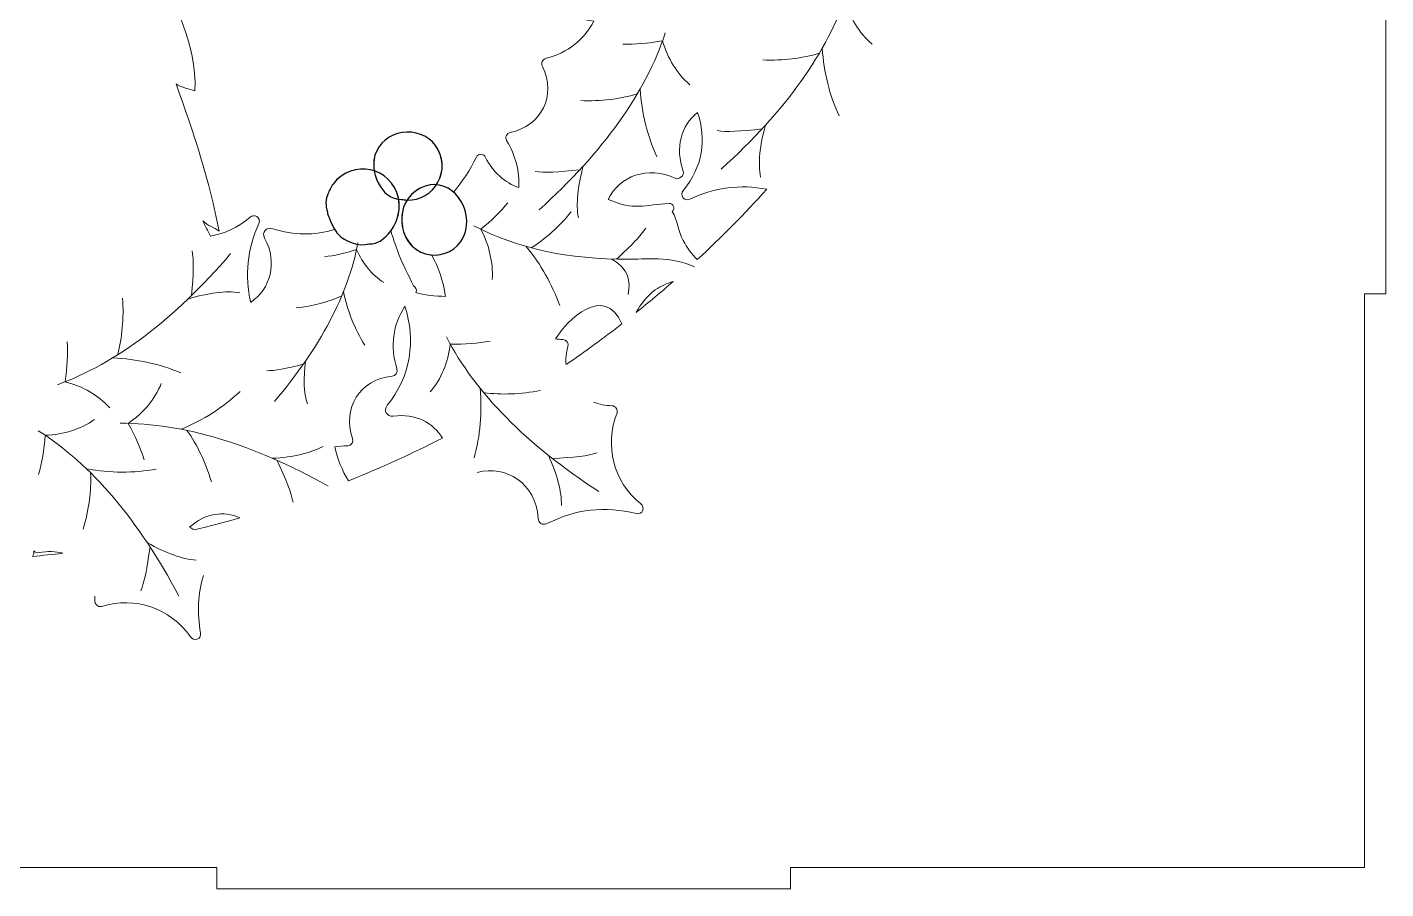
# Model space of a CAD drawing. Header units: millimetres. Extents: x -1983 to 1983, y -412 to 412.
# Drawn here: x 714.1 to 904, y 5.5 to 126 of the extents above; entities that cross this region are included whole.
import ezdxf

# ---------------------------------------------------------------- set-up
doc = ezdxf.new("R2010")
doc.units = ezdxf.units.MM
doc.header["$MEASUREMENT"] = 0
doc.layers.add('Camada 1', color=7, linetype='Continuous')

msp = doc.modelspace()

# ---------------------------------------------------------------- linework, layer by layer
at = {"layer": 'Camada 1', "color": 250, "lineweight": 9}
for points, knots in [([(499.9943, 249.1), (499.9943, 249.1), (499.9943, 168.9), (499.9943, 168.9), (499.9943, 168.9), (499.9943, 168.9), (496.9943, 168.9), (496.9943, 168.9), (496.9943, 168.9), (496.9943, 168.9), (496.9943, 88.7), (496.9943, 88.7), (496.9943, 88.7), (496.9943, 88.7), (499.9943, 88.7), (499.9943, 88.7), (499.9943, 88.7), (499.9943, 88.7), (499.9943, 8.5), (499.9943, 8.5), (499.9943, 8.5), (499.9943, 8.5), (580.1943, 8.5), (580.1943, 8.5), (580.1943, 8.5), (580.1943, 8.5), (580.1943, 5.5), (580.1943, 5.5), (580.1943, 5.5), (580.1943, 5.5), (660.3943, 5.5), (660.3943, 5.5), (660.3943, 5.5), (660.3943, 5.5), (660.3943, 8.5), (660.3943, 8.5), (660.3943, 8.5), (660.3943, 8.5), (740.5943, 8.5), (740.5943, 8.5), (740.5943, 8.5), (740.5943, 8.5), (740.5943, 5.5), (740.5943, 5.5), (740.5943, 5.5), (740.5943, 5.5), (820.7943, 5.5), (820.7943, 5.5), (820.7943, 5.5), (820.7943, 5.5), (820.7943, 8.5), (820.7943, 8.5), (820.7943, 8.5), (820.7943, 8.5), (900.9943, 8.5), (900.9943, 8.5), (900.9943, 8.5), (900.9943, 8.5), (900.9943, 88.7), (900.9943, 88.7), (900.9943, 88.7), (900.9943, 88.7), (903.9943, 88.7), (903.9943, 88.7), (903.9943, 88.7), (903.9943, 88.7), (903.9943, 168.9), (903.9943, 168.9), (903.9943, 168.9), (903.9943, 168.9), (900.9943, 168.9), (900.9943, 168.9), (900.9943, 168.9), (900.9943, 168.9), (900.9943, 249.1), (900.9943, 249.1), (900.9943, 249.1), (900.9943, 249.1), (903.9943, 249.1), (903.9943, 249.1), (903.9943, 249.1), (903.9943, 249.1), (903.9943, 329.3), (903.9943, 329.3), (903.9943, 329.3), (903.9943, 329.3), (900.9943, 329.3), (900.9943, 329.3), (900.9943, 329.3), (900.9943, 329.3), (900.9943, 409.5), (900.9943, 409.5), (900.9943, 409.5), (900.9943, 409.5), (820.7943, 409.5), (820.7943, 409.5), (820.7943, 409.5), (820.7943, 409.5), (820.7943, 412.5), (820.7943, 412.5), (820.7943, 412.5), (820.7943, 412.5), (740.5943, 412.5), (740.5943, 412.5), (740.5943, 412.5), (740.5943, 412.5), (740.5943, 409.5), (740.5943, 409.5), (740.5943, 409.5), (740.5943, 409.5), (660.3943, 409.5), (660.3943, 409.5), (660.3943, 409.5), (660.3943, 409.5), (660.3943, 412.5), (660.3943, 412.5), (660.3943, 412.5), (660.3943, 412.5), (580.1943, 412.5), (580.1943, 412.5), (580.1943, 412.5), (580.1943, 412.5), (580.1943, 409.5), (580.1943, 409.5), (580.1943, 409.5), (580.1943, 409.5), (499.9943, 409.5), (499.9943, 409.5), (499.9943, 409.5), (499.9943, 409.5), (499.9943, 329.3), (499.9943, 329.3), (499.9943, 329.3), (499.9943, 329.3), (496.9943, 329.3), (496.9943, 329.3), (496.9943, 329.3), (496.9943, 329.3), (496.9943, 249.1), (496.9943, 249.1), (496.9943, 249.1), (496.9943, 249.1), (499.9943, 249.1), (499.9943, 249.1)], [0, 0, 0, 0, 0.02702703, 0.02702703, 0.02702703, 0.02702703, 0.05405405, 0.05405405, 0.05405405, 0.05405405, 0.08108108, 0.08108108, 0.08108108, 0.08108108, 0.10810811, 0.10810811, 0.10810811, 0.10810811, 0.13513514, 0.13513514, 0.13513514, 0.13513514, 0.16216216, 0.16216216, 0.16216216, 0.16216216, 0.18918919, 0.18918919, 0.18918919, 0.18918919, 0.21621622, 0.21621622, 0.21621622, 0.21621622, 0.24324324, 0.24324324, 0.24324324, 0.24324324, 0.27027027, 0.27027027, 0.27027027, 0.27027027, 0.2972973, 0.2972973, 0.2972973, 0.2972973, 0.32432432, 0.32432432, 0.32432432, 0.32432432, 0.35135135, 0.35135135, 0.35135135, 0.35135135, 0.37837838, 0.37837838, 0.37837838, 0.37837838, 0.40540541, 0.40540541, 0.40540541, 0.40540541, 0.43243243, 0.43243243, 0.43243243, 0.43243243, 0.45945946, 0.45945946, 0.45945946, 0.45945946, 0.48648649, 0.48648649, 0.48648649, 0.48648649, 0.51351351, 0.51351351, 0.51351351, 0.51351351, 0.54054054, 0.54054054, 0.54054054, 0.54054054, 0.56756757, 0.56756757, 0.56756757, 0.56756757, 0.59459459, 0.59459459, 0.59459459, 0.59459459, 0.62162162, 0.62162162, 0.62162162, 0.62162162, 0.64864865, 0.64864865, 0.64864865, 0.64864865, 0.67567568, 0.67567568, 0.67567568, 0.67567568, 0.7027027, 0.7027027, 0.7027027, 0.7027027, 0.72972973, 0.72972973, 0.72972973, 0.72972973, 0.75675676, 0.75675676, 0.75675676, 0.75675676, 0.78378378, 0.78378378, 0.78378378, 0.78378378, 0.81081081, 0.81081081, 0.81081081, 0.81081081, 0.83783784, 0.83783784, 0.83783784, 0.83783784, 0.86486486, 0.86486486, 0.86486486, 0.86486486, 0.89189189, 0.89189189, 0.89189189, 0.89189189, 0.91891892, 0.91891892, 0.91891892, 0.91891892, 0.94594595, 0.94594595, 0.94594595, 0.94594595, 1, 1, 1, 1]), ([(822.8136, 129.324), (824.4959, 129.2657), (826.3476, 129.4191), (828.3689, 129.7838), (828.3689, 129.7838), (829.0896, 127.2617), (830.36, 125.209), (832.1805, 123.6256)], [0, 0, 0, 0, 0.33333333, 0.33333333, 0.33333333, 0.33333333, 1, 1, 1, 1]), ([(797.3577, 123.6297), (799.04, 123.5714), (800.8916, 123.7248), (802.913, 124.0895), (802.913, 124.0895), (803.6337, 121.5674), (804.9041, 119.5147), (806.7246, 117.9313)], [0, 0, 0, 0, 0.33333333, 0.33333333, 0.33333333, 0.33333333, 1, 1, 1, 1]), ([(781.2729, 101.4198), (780.2559, 100.1685), (778.9952, 98.9423), (777.4908, 97.7406), (777.4908, 97.7406), (778.6784, 95.4709), (779.2161, 93.1315), (779.104, 90.722)], [0, 0, 0, 0, 0.33333333, 0.33333333, 0.33333333, 0.33333333, 1, 1, 1, 1]), ([(776.5492, 98.2205), (782.5092, 95.0657), (789.7292, 93.5024), (798.2073, 93.5308), (798.2073, 93.5308), (799.9765, 93.5365), (804.2888, 94.0207), (807.3825, 92.4628)], [0, 0, 0, 0, 0.33333333, 0.33333333, 0.33333333, 0.33333333, 1, 1, 1, 1]), ([(755.6392, 93.886), (757.0217, 94.0258), (758.5191, 94.3575), (760.1318, 94.8809), (760.1318, 94.8809), (761.0022, 92.8983), (762.2699, 91.3609), (763.9353, 90.2685)], [0, 0, 0, 0, 0.33333333, 0.33333333, 0.33333333, 0.33333333, 1, 1, 1, 1]), ([(719.691, 81.9674), (719.7961, 80.2874), (719.6944, 78.4322), (719.3862, 76.4014), (719.3862, 76.4014), (721.9274, 75.7514), (724.0147, 74.5387), (725.6483, 72.763)], [0, 0, 0, 0, 0.33333333, 0.33333333, 0.33333333, 0.33333333, 1, 1, 1, 1]), ([(778.7874, 82.0909), (777.1354, 81.7677), (775.2828, 81.6269), (773.2292, 81.6677), (773.2292, 81.6677), (772.9159, 79.0635), (771.9856, 76.8359), (770.438, 74.9849)], [0, 0, 0, 0, 0.33333333, 0.33333333, 0.33333333, 0.33333333, 1, 1, 1, 1]), ([(730.4502, 65.4749), (729.966, 67.0871), (729.227, 68.7918), (728.2335, 70.5895), (728.2335, 70.5895), (730.3914, 72.0808), (731.9284, 73.9422), (732.8446, 76.1743)], [0, 0, 0, 0, 0.33333333, 0.33333333, 0.33333333, 0.33333333, 1, 1, 1, 1]), ([(793.2734, 73.5642), (794.0416, 73.2557), (794.8988, 73.077), (795.8207, 73.0542), (795.8207, 73.0542), (796.2962, 73.0425), (796.7156, 72.5286), (796.5365, 72.0557), (796.5365, 72.0557), (794.7885, 67.4497), (796.006, 62.4861), (799.8551, 59.3506), (799.8551, 59.3506), (800.5063, 58.8201), (800.1187, 57.741), (799.2232, 57.9664), (799.2232, 57.9664), (794.8284, 59.071), (790.7887, 58.6079), (786.7434, 56.5709), (786.7434, 56.5709), (786.14, 56.2673), (785.5442, 56.6978), (785.5042, 57.331), (785.5042, 57.331), (785.1971, 62.2093), (781.0578, 64.7918), (777.0021, 63.7268)], [0, 0, 0, 0, 0.125, 0.125, 0.125, 0.125, 0.25, 0.25, 0.25, 0.25, 0.375, 0.375, 0.375, 0.375, 0.5, 0.5, 0.5, 0.5, 0.625, 0.625, 0.625, 0.625, 0.75, 0.75, 0.75, 0.75, 1, 1, 1, 1]), ([(715.7008, 63.4343), (716.1685, 65.0513), (716.4722, 66.8843), (716.6127, 68.9335), (716.6127, 68.9335), (719.2344, 69.0159), (721.5353, 69.746), (723.5157, 71.1243)], [0, 0, 0, 0, 0.33333333, 0.33333333, 0.33333333, 0.33333333, 1, 1, 1, 1]), ([(738.7281, 49.3159), (737.9684, 46.7627), (737.8399, 44.1116), (738.3343, 41.2701), (738.3343, 41.2701), (738.4921, 40.3601), (737.3881, 40.0537), (736.9064, 40.7428), (736.9064, 40.7428), (734.0649, 44.8126), (729.2047, 46.3947), (724.4821, 44.9924), (724.4821, 44.9924), (723.997, 44.8487), (723.5158, 45.3054), (723.5392, 45.78), (723.5392, 45.78), (723.5503, 46.0047), (723.5518, 46.2264), (723.5443, 46.4443)], [0, 0, 0, 0, 0.16666667, 0.16666667, 0.16666667, 0.16666667, 0.33333333, 0.33333333, 0.33333333, 0.33333333, 0.5, 0.5, 0.5, 0.5, 0.66666667, 0.66666667, 0.66666667, 0.66666667, 1, 1, 1, 1])]:
    msp.add_open_spline(points, degree=3, knots=knots, dxfattribs=at)
at = {"layer": 'Camada 1', "color": 250, "lineweight": 20}
for points, knots in [([(817.1485, 233.806), (815.1329, 234.8909), (813.9117, 237.2947), (814.7371, 239.9138), (814.7371, 239.9138), (814.9061, 240.4504), (815.1625, 240.9166), (815.4719, 241.3261), (815.4719, 241.3261), (815.7715, 242.0004), (816.5618, 242.5053), (817.4741, 242.8518), (817.4741, 242.8518), (817.6761, 242.9342), (817.8826, 243.004), (818.093, 243.0601), (818.093, 243.0601), (818.7683, 243.2573), (819.4596, 243.3756), (820.0301, 243.416), (820.0301, 243.416), (819.1302, 246.146), (817.4244, 248.5837), (814.9227, 250.4141), (814.9227, 250.4141), (814.1774, 250.9588), (814.4211, 251.9824), (815.3467, 252.1021), (815.3467, 252.1021), (819.7377, 252.6689), (822.0347, 256.1852), (821.4493, 260.0212), (821.4493, 260.0212), (819.1405, 261.0254), (816.4963, 261.2098), (813.876, 260.4852), (813.876, 260.4852), (813.3883, 260.3509), (812.9159, 260.817), (812.9487, 261.2913), (812.9487, 261.2913), (813.2516, 265.7201), (809.816, 268.9855), (805.3022, 268.1795), (805.3022, 268.1795), (804.7927, 268.0885), (804.3543, 268.4765), (804.3685, 268.9898), (804.3685, 268.9898), (804.4592, 272.132), (803.3522, 274.8166), (801.238, 276.8184), (801.238, 276.8184), (800.513, 275.451), (799.9651, 273.9581), (799.5863, 272.3241), (799.5863, 272.3241), (799.3778, 271.4246), (798.241, 271.5719), (798.0663, 272.3943), (798.0663, 272.3943), (797.3742, 275.6481), (795.4125, 278.2256), (792.7202, 279.7367), (792.7202, 279.7367), (793.4813, 274.9404), (793.6992, 269.7251), (793.8954, 267.8738), (793.8954, 267.8738), (794.7358, 259.9484), (790.816, 250.5235), (786.6625, 244.2045), (786.6625, 244.2045), (783.1924, 238.9298), (779.1158, 234.0271), (778.1892, 227.8461), (778.1892, 227.8461), (777.767, 225.0371), (777.2416, 222.133), (780.7563, 223.6664), (780.7563, 223.6664), (783.3131, 224.7724), (784.4934, 229.2736), (785.4529, 231.8018), (785.4529, 231.8018), (787.1595, 236.2835), (787.4555, 241.0484), (791.699, 244.0412), (791.699, 244.0412), (796.3197, 232.4734), (788.0636, 219.3877), (779.4053, 212.4549), (779.4053, 212.4549), (772.7976, 207.1646), (762.674, 204.9494), (754.3346, 207.6052), (754.3346, 207.6052), (752.6399, 196.2352), (754.5032, 182.1332), (741.0809, 175.4211), (741.0809, 175.4211), (733.9961, 171.8788), (729.1022, 180.7548), (726.973, 175.6807), (726.973, 175.6807), (726.0502, 173.4885), (727.5526, 168.1539), (727.8739, 165.7625), (727.8739, 165.7625), (728.2135, 163.2263), (729.0148, 160.9734), (729.7361, 158.6065), (729.7361, 158.6065), (730.4621, 156.2233), (731.2926, 153.7156), (731.8122, 151.316), (731.8122, 151.316), (731.8122, 151.316), (731.5823, 151.2995), (731.5823, 151.2995), (731.5823, 151.2995), (731.7105, 150.8886), (731.8298, 150.4912), (731.9314, 150.0958), (731.9314, 150.0958), (731.4359, 150.2049), (730.9293, 150.4212), (730.4254, 150.5226), (730.4254, 150.5226), (732.8688, 145.4968), (733.2003, 139.2156), (733.5685, 133.8315), (733.5685, 133.8315), (733.191, 134.3318), (732.4741, 135.1365), (731.9763, 135.8319), (731.9763, 135.8319), (734.3201, 129.5902), (737.9052, 123.7832), (737.5295, 117.0664), (737.5295, 117.0664), (736.8357, 117.4153), (735.6589, 117.4887), (734.8999, 118.0592), (734.8999, 118.0592), (737.3171, 111.3574), (739.6258, 104.4606), (740.9154, 97.4629), (740.9154, 97.4629), (740.2595, 98.0001), (739.353, 98.1826), (738.6639, 98.9028), (738.6639, 98.9028), (738.9087, 98.2165), (739.368, 97.51), (739.7352, 96.7813), (739.7352, 96.7813), (741.6964, 97.105), (743.5827, 97.9761), (745.2117, 99.3975), (745.2117, 99.3975), (745.8444, 99.9497), (746.8427, 99.3856), (746.4694, 98.5411), (746.4694, 98.5411), (744.8508, 94.8777), (744.4867, 91.2802), (745.3385, 87.5036), (745.3385, 87.5036), (748.1008, 89.4441), (749.1601, 92.9668), (747.2829, 96.4861), (747.2829, 96.4861), (746.8441, 97.3099), (747.537, 98.1019), (748.4128, 97.8104), (748.4128, 97.8104), (751.3544, 96.8332), (754.3299, 96.8557), (757.0756, 97.7053), (757.0756, 97.7053), (756.778, 98.1938), (756.4735, 98.8255), (756.2427, 99.4898), (756.2427, 99.4898), (756.1664, 99.6939), (756.1037, 99.9024), (756.0534, 100.1148), (756.0534, 100.1148), (755.8073, 101.0589), (755.7607, 101.9957), (756.1368, 102.6305), (756.1368, 102.6305), (756.2909, 103.1198), (756.522, 103.5993), (756.8614, 104.0484), (756.8614, 104.0484), (758.3503, 106.0184), (760.657, 106.5389), (762.5992, 105.8867)], [0, 0, 0, 0, 0.01960784, 0.01960784, 0.01960784, 0.01960784, 0.03921569, 0.03921569, 0.03921569, 0.03921569, 0.05882353, 0.05882353, 0.05882353, 0.05882353, 0.07843137, 0.07843137, 0.07843137, 0.07843137, 0.09803922, 0.09803922, 0.09803922, 0.09803922, 0.11764706, 0.11764706, 0.11764706, 0.11764706, 0.1372549, 0.1372549, 0.1372549, 0.1372549, 0.15686275, 0.15686275, 0.15686275, 0.15686275, 0.17647059, 0.17647059, 0.17647059, 0.17647059, 0.19607843, 0.19607843, 0.19607843, 0.19607843, 0.21568627, 0.21568627, 0.21568627, 0.21568627, 0.23529412, 0.23529412, 0.23529412, 0.23529412, 0.25490196, 0.25490196, 0.25490196, 0.25490196, 0.2745098, 0.2745098, 0.2745098, 0.2745098, 0.29411765, 0.29411765, 0.29411765, 0.29411765, 0.31372549, 0.31372549, 0.31372549, 0.31372549, 0.33333333, 0.33333333, 0.33333333, 0.33333333, 0.35294118, 0.35294118, 0.35294118, 0.35294118, 0.37254902, 0.37254902, 0.37254902, 0.37254902, 0.39215686, 0.39215686, 0.39215686, 0.39215686, 0.41176471, 0.41176471, 0.41176471, 0.41176471, 0.43137255, 0.43137255, 0.43137255, 0.43137255, 0.45098039, 0.45098039, 0.45098039, 0.45098039, 0.47058824, 0.47058824, 0.47058824, 0.47058824, 0.49019608, 0.49019608, 0.49019608, 0.49019608, 0.50980392, 0.50980392, 0.50980392, 0.50980392, 0.52941176, 0.52941176, 0.52941176, 0.52941176, 0.54901961, 0.54901961, 0.54901961, 0.54901961, 0.56862745, 0.56862745, 0.56862745, 0.56862745, 0.58823529, 0.58823529, 0.58823529, 0.58823529, 0.60784314, 0.60784314, 0.60784314, 0.60784314, 0.62745098, 0.62745098, 0.62745098, 0.62745098, 0.64705882, 0.64705882, 0.64705882, 0.64705882, 0.66666667, 0.66666667, 0.66666667, 0.66666667, 0.68627451, 0.68627451, 0.68627451, 0.68627451, 0.70588235, 0.70588235, 0.70588235, 0.70588235, 0.7254902, 0.7254902, 0.7254902, 0.7254902, 0.74509804, 0.74509804, 0.74509804, 0.74509804, 0.76470588, 0.76470588, 0.76470588, 0.76470588, 0.78431373, 0.78431373, 0.78431373, 0.78431373, 0.80392157, 0.80392157, 0.80392157, 0.80392157, 0.82352941, 0.82352941, 0.82352941, 0.82352941, 0.84313725, 0.84313725, 0.84313725, 0.84313725, 0.8627451, 0.8627451, 0.8627451, 0.8627451, 0.88235294, 0.88235294, 0.88235294, 0.88235294, 0.90196078, 0.90196078, 0.90196078, 0.90196078, 0.92156863, 0.92156863, 0.92156863, 0.92156863, 0.94117647, 0.94117647, 0.94117647, 0.94117647, 0.96078431, 0.96078431, 0.96078431, 0.96078431, 1, 1, 1, 1]), ([(771.3042, 103.957), (772.1807, 103.8829), (772.9962, 103.5113), (773.673, 102.936), (773.673, 102.936), (774.94, 104.3454), (775.9928, 105.9934), (776.8769, 107.8238), (776.8769, 107.8238), (777.1635, 108.418), (777.9218, 108.2774), (778.1735, 107.752), (778.1735, 107.752), (779.1314, 105.751), (780.9099, 104.2016), (782.8246, 103.5523), (782.8246, 103.5523), (782.9433, 105.792), (782.3642, 108.0754), (781.0961, 110.1402), (781.0961, 110.1402), (780.832, 110.5713), (781.149, 111.1545), (781.6136, 111.2545), (781.6136, 111.2545), (785.9529, 112.1913), (788.1377, 116.3974), (786.1119, 120.5107), (786.1119, 120.5107), (785.8833, 120.9748), (786.1347, 121.5039), (786.6319, 121.6325), (786.6319, 121.6325), (789.6759, 122.4165), (791.9486, 124.2246), (793.2858, 126.8106), (793.2858, 126.8106), (791.7706, 127.1283), (790.1847, 127.2409), (788.5095, 127.1516), (788.5095, 127.1516), (787.5875, 127.1027), (787.4139, 128.2359), (788.1559, 128.6319), (788.1559, 128.6319), (792.535, 130.97), (794.6831, 135.6073), (793.8509, 140.4639), (793.8509, 140.4639), (793.766, 140.9622), (794.2769, 141.3859), (794.7458, 141.3058), (794.7458, 141.3058), (799.1218, 140.5617), (802.7144, 143.6537), (802.3636, 148.2255), (802.3636, 148.2255), (802.3241, 148.7417), (802.7539, 149.1391), (803.2629, 149.0736), (803.2629, 149.0736), (807.0642, 148.5807), (810.3666, 149.9276), (812.7292, 152.8112), (812.7292, 152.8112), (808.6697, 153.762), (804.8665, 153.3525), (801.0276, 151.53), (801.0276, 151.53), (800.1931, 151.1342), (799.6019, 152.1163), (800.1369, 152.764), (800.1369, 152.764), (803.2976, 156.5925), (803.5203, 161.698), (800.9043, 165.873), (800.9043, 165.873), (800.6361, 166.3016), (800.9475, 166.8879), (801.4114, 166.9922), (801.4114, 166.9922), (805.742, 167.9685), (807.8881, 172.1942), (805.8246, 176.2891), (805.8246, 176.2891), (805.5921, 176.751), (805.8386, 177.2825), (806.3342, 177.4156), (806.3342, 177.4156), (809.8716, 178.3615), (812.3489, 180.6856), (813.5125, 183.9997), (813.5125, 183.9997), (811.3297, 183.6502), (809.2314, 182.8623), (807.1661, 181.621), (807.1661, 181.621), (806.3747, 181.1451), (805.6903, 182.0651), (806.1589, 182.7623), (806.1589, 182.7623), (808.9305, 186.8809), (808.653, 191.984), (805.6416, 195.8829), (805.6416, 195.8829), (805.3325, 196.2837), (805.585, 196.8972), (806.0364, 197.0467), (806.0364, 197.0467), (810.2507, 198.4415), (811.974, 202.8569), (809.52, 206.7309), (809.52, 206.7309), (809.2431, 207.1676), (809.4367, 207.7208), (809.9168, 207.9014), (809.9168, 207.9014), (813.7117, 209.3266), (816.0482, 212.3054), (816.6363, 216.2804), (816.6363, 216.2804), (816.6213, 216.4084), (816.659, 216.5398), (816.7501, 216.6262), (816.7501, 216.6262), (816.9375, 216.9466), (817.3288, 217.007), (817.6601, 216.8786), (817.6601, 216.8786), (819.2349, 217.2228), (820.8238, 217.4762), (822.367, 217.9683), (822.367, 217.9683), (823.28, 218.2594), (826.457, 219.1644), (827.6956, 220.219), (827.6956, 220.219), (826.5424, 220.5345), (825.291, 220.6118), (824.0728, 220.4006), (824.0728, 220.4006), (823.4987, 220.3008), (822.9447, 220.8374), (823.263, 221.4157), (823.263, 221.4157), (824.2416, 223.1968), (824.9745, 225.0101), (825.3887, 226.8596), (825.3887, 226.8596), (824.6447, 227.0478), (823.9643, 227.4085), (823.4265, 227.9361)], [0, 0, 0, 0, 0.02564103, 0.02564103, 0.02564103, 0.02564103, 0.05128205, 0.05128205, 0.05128205, 0.05128205, 0.07692308, 0.07692308, 0.07692308, 0.07692308, 0.1025641, 0.1025641, 0.1025641, 0.1025641, 0.12820513, 0.12820513, 0.12820513, 0.12820513, 0.15384615, 0.15384615, 0.15384615, 0.15384615, 0.17948718, 0.17948718, 0.17948718, 0.17948718, 0.20512821, 0.20512821, 0.20512821, 0.20512821, 0.23076923, 0.23076923, 0.23076923, 0.23076923, 0.25641026, 0.25641026, 0.25641026, 0.25641026, 0.28205128, 0.28205128, 0.28205128, 0.28205128, 0.30769231, 0.30769231, 0.30769231, 0.30769231, 0.33333333, 0.33333333, 0.33333333, 0.33333333, 0.35897436, 0.35897436, 0.35897436, 0.35897436, 0.38461538, 0.38461538, 0.38461538, 0.38461538, 0.41025641, 0.41025641, 0.41025641, 0.41025641, 0.43589744, 0.43589744, 0.43589744, 0.43589744, 0.46153846, 0.46153846, 0.46153846, 0.46153846, 0.48717949, 0.48717949, 0.48717949, 0.48717949, 0.51282051, 0.51282051, 0.51282051, 0.51282051, 0.53846154, 0.53846154, 0.53846154, 0.53846154, 0.56410256, 0.56410256, 0.56410256, 0.56410256, 0.58974359, 0.58974359, 0.58974359, 0.58974359, 0.61538462, 0.61538462, 0.61538462, 0.61538462, 0.64102564, 0.64102564, 0.64102564, 0.64102564, 0.66666667, 0.66666667, 0.66666667, 0.66666667, 0.69230769, 0.69230769, 0.69230769, 0.69230769, 0.71794872, 0.71794872, 0.71794872, 0.71794872, 0.74358974, 0.74358974, 0.74358974, 0.74358974, 0.76923077, 0.76923077, 0.76923077, 0.76923077, 0.79487179, 0.79487179, 0.79487179, 0.79487179, 0.82051282, 0.82051282, 0.82051282, 0.82051282, 0.84615385, 0.84615385, 0.84615385, 0.84615385, 0.87179487, 0.87179487, 0.87179487, 0.87179487, 0.8974359, 0.8974359, 0.8974359, 0.8974359, 0.92307692, 0.92307692, 0.92307692, 0.92307692, 0.94871795, 0.94871795, 0.94871795, 0.94871795, 1, 1, 1, 1]), ([(817.4672, 103.3214), (813.7656, 104.0363), (810.2526, 103.589), (806.6973, 101.9412), (806.6973, 101.9412), (805.8595, 101.5527), (805.2769, 102.5398), (805.8181, 103.1837), (805.8181, 103.1837), (808.4656, 106.3302), (809.105, 110.3717), (807.7811, 114.0525), (807.7811, 114.0525), (805.472, 112.2477), (804.6397, 109.0631), (805.7889, 105.8589), (805.7889, 105.8589), (805.998, 105.2751), (805.2448, 104.5935), (804.6853, 104.8552), (804.6853, 104.8552), (800.8534, 106.6426), (796.8599, 105.1662), (795.2989, 101.9111), (795.2989, 101.9111), (798.8424, 100.285), (800.4984, 101.1752), (803.8191, 101.3383), (803.8191, 101.3383), (804.418, 101.3679), (804.7348, 100.5885), (804.2685, 100.2128), (804.2685, 100.2128), (804.9649, 98.979), (805.1071, 97.4361), (805.7946, 96.1545), (805.7946, 96.1545), (806.3305, 95.1552), (806.9896, 94.263), (807.7633, 93.4796), (807.7633, 93.4796), (811.139, 96.6172), (814.377, 99.9012), (817.4672, 103.3214)], [0, 0, 0, 0, 0.08333333, 0.08333333, 0.08333333, 0.08333333, 0.16666667, 0.16666667, 0.16666667, 0.16666667, 0.25, 0.25, 0.25, 0.25, 0.33333333, 0.33333333, 0.33333333, 0.33333333, 0.41666667, 0.41666667, 0.41666667, 0.41666667, 0.5, 0.5, 0.5, 0.5, 0.58333333, 0.58333333, 0.58333333, 0.58333333, 0.66666667, 0.66666667, 0.66666667, 0.66666667, 0.75, 0.75, 0.75, 0.75, 0.83333333, 0.83333333, 0.83333333, 0.83333333, 1, 1, 1, 1]), ([(762.5992, 105.8867), (762.4468, 106.817), (762.5272, 107.7782), (762.9029, 108.6097), (762.9029, 108.6097), (764.4697, 112.0763), (769.814, 112.255), (771.5549, 108.857), (771.5549, 108.857), (772.426, 107.156), (772.2028, 105.3254), (771.304, 103.957)], [0, 0, 0, 0, 0.25, 0.25, 0.25, 0.25, 0.5, 0.5, 0.5, 0.5, 1, 1, 1, 1]), ([(766.0212, 101.9257), (766.3149, 100.4268), (765.8496, 98.791), (764.9318, 97.5225), (764.9318, 97.5225), (765.3061, 96.163), (765.8585, 94.7783), (766.0634, 94.222), (766.0634, 94.222), (766.6231, 92.7018), (767.3994, 91.293), (768.0952, 89.8389), (768.0952, 89.8389), (768.4005, 89.6563), (768.593, 89.3103), (768.4555, 88.9654), (768.4555, 88.9654), (768.4555, 88.9654), (768.4415, 88.8974), (768.4415, 88.8974), (768.4415, 88.8974), (769.4651, 88.4861), (771.2421, 88.3753), (772.586, 88.343), (772.586, 88.343), (772.2254, 90.4428), (771.6519, 92.4107), (770.597, 94.134), (770.597, 94.134), (769.172, 94.264), (767.7881, 95.0749), (766.9904, 96.6719), (766.9904, 96.6719), (766.7884, 97.0771), (766.6582, 97.4941), (766.5865, 97.9134), (766.5865, 97.9134), (766.5093, 98.0183), (766.4839, 98.1668), (766.5247, 98.2916), (766.5247, 98.2916), (766.3245, 99.4878), (766.5267, 100.7611), (767.2004, 101.8154)], [0, 0, 0, 0, 0.08333333, 0.08333333, 0.08333333, 0.08333333, 0.16666667, 0.16666667, 0.16666667, 0.16666667, 0.25, 0.25, 0.25, 0.25, 0.33333333, 0.33333333, 0.33333333, 0.33333333, 0.41666667, 0.41666667, 0.41666667, 0.41666667, 0.5, 0.5, 0.5, 0.5, 0.58333333, 0.58333333, 0.58333333, 0.58333333, 0.66666667, 0.66666667, 0.66666667, 0.66666667, 0.75, 0.75, 0.75, 0.75, 0.83333333, 0.83333333, 0.83333333, 0.83333333, 1, 1, 1, 1]), ([(767.2004, 101.8154), (766.9507, 101.8247), (766.6957, 101.8539), (766.4366, 101.9042), (766.4366, 101.9042), (766.2956, 101.9016), (766.1569, 101.9091), (766.0212, 101.9257)], [0, 0, 0, 0, 0.33333333, 0.33333333, 0.33333333, 0.33333333, 1, 1, 1, 1]), ([(797.2293, 84.5129), (794.7279, 90.1322), (789.5658, 85.0858), (787.9496, 82.4186), (787.9496, 82.4186), (788.2772, 82.3697), (788.6116, 82.334), (788.9526, 82.3121), (788.9526, 82.3121), (789.4648, 82.2792), (789.8104, 81.806), (789.6723, 81.3078), (789.6723, 81.3078), (789.4319, 80.4385), (789.3524, 79.5962), (789.4132, 78.8029), (789.4132, 78.8029), (792.0786, 80.6276), (794.6851, 82.5322), (797.2293, 84.5129)], [0, 0, 0, 0, 0.16666667, 0.16666667, 0.16666667, 0.16666667, 0.33333333, 0.33333333, 0.33333333, 0.33333333, 0.5, 0.5, 0.5, 0.5, 0.66666667, 0.66666667, 0.66666667, 0.66666667, 1, 1, 1, 1]), ([(801.8928, 89.2387), (800.7177, 88.4106), (799.8713, 87.3158), (799.222, 86.0901), (799.222, 86.0901), (800.9718, 87.4983), (802.6913, 88.9431), (804.3786, 90.4231), (804.3786, 90.4231), (803.4925, 90.1732), (802.6442, 89.7675), (801.8928, 89.2387)], [0, 0, 0, 0, 0.25, 0.25, 0.25, 0.25, 0.5, 0.5, 0.5, 0.5, 1, 1, 1, 1]), ([(772.1412, 68.5308), (770.8287, 70.6894), (768.3703, 71.9909), (765.2659, 71.6067), (765.2659, 71.6067), (764.3399, 71.4921), (763.8492, 72.4228), (764.4352, 73.1361), (764.4352, 73.1361), (767.7193, 77.1354), (768.4352, 82.2222), (766.8957, 86.9612), (766.8957, 86.9612), (765.2104, 84.3798), (764.7876, 81.3615), (765.7698, 78.2138), (765.7698, 78.2138), (765.9226, 77.7241), (765.6049, 77.2315), (765.0901, 77.1814), (765.0901, 77.1814), (760.5262, 76.7374), (758.1008, 72.6652), (759.5898, 68.4829), (759.5898, 68.4829), (759.7494, 68.0346), (759.4204, 67.4585), (758.9145, 67.4563), (758.9145, 67.4563), (758.2939, 67.454), (757.685, 67.4053), (757.0914, 67.3132), (757.0914, 67.3132), (757.4823, 65.6153), (758.1108, 64.0359), (758.9883, 62.553), (758.9883, 62.553), (763.4782, 64.3487), (767.8664, 66.345), (772.1412, 68.5308)], [0, 0, 0, 0, 0.09090909, 0.09090909, 0.09090909, 0.09090909, 0.18181818, 0.18181818, 0.18181818, 0.18181818, 0.27272727, 0.27272727, 0.27272727, 0.27272727, 0.36363636, 0.36363636, 0.36363636, 0.36363636, 0.45454545, 0.45454545, 0.45454545, 0.45454545, 0.54545455, 0.54545455, 0.54545455, 0.54545455, 0.63636364, 0.63636364, 0.63636364, 0.63636364, 0.72727273, 0.72727273, 0.72727273, 0.72727273, 0.81818182, 0.81818182, 0.81818182, 0.81818182, 1, 1, 1, 1]), ([(743.8229, 57.372), (741.5933, 58.407), (738.9124, 58.0451), (736.799, 56.0599), (736.799, 56.0599), (736.9996, 55.9285), (737.2098, 55.806), (737.4293, 55.693), (737.4293, 55.693), (739.5779, 56.2088), (741.7096, 56.7689), (743.8229, 57.372)], [0, 0, 0, 0, 0.25, 0.25, 0.25, 0.25, 0.5, 0.5, 0.5, 0.5, 1, 1, 1, 1]), ([(719.0705, 52.4243), (718.0716, 52.7075), (716.9525, 52.7578), (715.7635, 52.5219), (715.7635, 52.5219), (715.4761, 52.4647), (715.2079, 52.5623), (715.0304, 52.7509), (715.0304, 52.7509), (715.0831, 52.4945), (715.0107, 52.1986), (714.8503, 51.9862), (714.8503, 51.9862), (716.2626, 52.1138), (717.6692, 52.2598), (719.0705, 52.4243)], [0, 0, 0, 0, 0.2, 0.2, 0.2, 0.2, 0.4, 0.4, 0.4, 0.4, 0.6, 0.6, 0.6, 0.6, 1, 1, 1, 1])]:
    msp.add_open_spline(points, degree=3, knots=knots, dxfattribs=at)
at = {"layer": 'Camada 1', "color": 250, "lineweight": 9}
for points in [[(828.7473, 130.8674), (825.9544, 122.4792), (820.0738, 114.2388), (811.105, 106.1465)], [(803.2913, 125.1731), (800.4985, 116.7849), (794.6179, 108.5445), (785.649, 100.4522)], [(824.8187, 122.3477), (822.3943, 121.6181), (819.7603, 121.3046), (816.9161, 121.4072)], [(825.2173, 123.034), (825.4517, 119.6468), (826.2392, 116.4924), (827.5799, 113.5703)], [(799.3627, 116.6534), (796.9383, 115.9238), (794.3044, 115.6102), (791.4602, 115.7129)], [(799.7614, 117.3397), (799.9957, 113.9524), (800.7832, 110.7981), (802.1239, 107.876)], [(817.284, 112.2783), (816.4833, 109.3982), (816.2531, 106.9824), (816.5935, 105.031)], [(816.8064, 111.7569), (813.8491, 111.3991), (811.7598, 111.3194), (810.5382, 111.518)], [(791.828, 106.584), (791.0273, 103.7039), (790.7972, 101.2881), (791.1376, 99.3367)], [(791.3505, 106.0626), (788.3932, 105.7048), (786.3038, 105.6251), (785.0823, 105.8237)], [(784.5506, 95.1334), (786.5449, 96.3719), (788.4002, 98.05), (790.1168, 100.1683)], [(796.4586, 93.5476), (798.5452, 95.428), (799.9072, 96.8763), (800.5438, 97.8931)], [(760.3205, 95.8093), (758.9705, 88.6374), (755.0785, 81.2424), (748.6441, 73.6247)], [(783.8545, 95.323), (785.9093, 92.8027), (787.466, 90.0461), (788.5248, 87.0525)], [(718.3136, 75.9931), (726.6206, 79.0186), (734.694, 85.1267), (742.533, 94.3176)], [(737.0838, 88.462), (737.359, 91.4281), (737.3804, 93.5189), (737.1478, 94.7344)], [(795.8202, 93.5659), (798.1945, 92.1427), (798.4572, 90.4707), (798.1041, 88.6229)], [(726.7205, 80.1576), (727.3822, 82.6014), (727.6222, 85.2431), (727.4403, 88.0833)], [(736.5759, 87.9701), (739.4326, 88.8507), (741.841, 89.1481), (743.8011, 88.8623)], [(758.0562, 88.4033), (756.1545, 87.5366), (754.0351, 86.9867), (751.6973, 86.7539)], [(758.3058, 89.0091), (758.8748, 86.2647), (759.8703, 83.7724), (761.2923, 81.5317)], [(772.6845, 82.6779), (776.7669, 74.8361), (783.8751, 67.6277), (794.0093, 61.0533)], [(726.0455, 79.74), (729.438, 79.6001), (732.6131, 78.9009), (735.5714, 77.6422)], [(752.6825, 78.8485), (750.3035, 78.2265), (748.6034, 77.9286), (747.5822, 77.955)], [(753.015, 79.3282), (752.6809, 76.8833), (752.7617, 74.8818), (753.2575, 73.3236)], [(735.6375, 69.7683), (738.7708, 71.0763), (741.5061, 72.8336), (743.8441, 75.0404)], [(777.4072, 75.5003), (777.7107, 72.1186), (777.4312, 68.8794), (776.5687, 65.7823)], [(777.9092, 74.8855), (780.4184, 74.548), (783.0688, 74.6543), (785.8611, 75.2048)], [(727.0859, 70.6005), (735.9266, 70.6444), (745.6175, 67.7162), (756.158, 61.8153)], [(715.6545, 69.5652), (723.1056, 64.8069), (729.6588, 57.0905), (735.3135, 46.4159)], [(736.4154, 69.6108), (737.8837, 67.5483), (739.0252, 65.1539), (739.8398, 62.427)], [(748.3689, 65.7022), (751.3537, 65.8671), (753.7157, 66.4237), (755.455, 67.3717)], [(749.0159, 65.417), (750.3029, 62.7305), (751.0483, 60.777), (751.2518, 59.5563)], [(786.9395, 66.1324), (788.185, 63.4148), (788.7937, 61.0657), (788.7658, 59.0851)], [(787.4934, 65.6929), (790.4701, 65.8067), (792.5458, 66.0579), (793.7207, 66.4469)], [(722.9556, 63.6734), (723.0705, 61.1442), (722.7307, 58.5135), (721.936, 55.7807)], [(722.3875, 64.2277), (725.7293, 63.6271), (728.9804, 63.6197), (732.1416, 64.2056)], [(731.2668, 53.3156), (730.8909, 50.3606), (730.4576, 48.3151), (729.9664, 47.1792)], [(730.8779, 53.9061), (733.475, 52.4258), (735.7613, 51.6122), (737.7367, 51.4653)]]:
    msp.add_open_spline(points, degree=3, dxfattribs=at)
at = {"layer": 'Camada 1', "color": 114}
for points, knots in [([(766.4364, 101.9033), (763.572, 101.8516), (761.6843, 105.9118), (762.9029, 108.6084), (762.9029, 108.6084), (764.4696, 112.075), (769.8139, 112.254), (771.5549, 108.856), (771.5549, 108.856), (773.3851, 105.2831), (770.3855, 101.1375), (766.4364, 101.9033)], [0, 0, 0, 0, 0.25, 0.25, 0.25, 0.25, 0.5, 0.5, 0.5, 0.5, 1, 1, 1, 1]), ([(765.9897, 102.0723), (766.4825, 99.9397), (765.3973, 97.4923), (763.6358, 96.2121), (763.6358, 96.2121), (763.0715, 95.8018), (762.4817, 95.6571), (761.8949, 95.6895), (761.8949, 95.6895), (760.4548, 95.2452), (758.462, 96.0306), (757.5516, 97.0428), (757.5516, 97.0428), (757.1395, 97.5011), (756.6017, 98.4559), (756.2429, 99.4898), (756.2429, 99.4898), (756.1668, 99.694), (756.1038, 99.9025), (756.0536, 100.1148), (756.0536, 100.1148), (755.8073, 101.0591), (755.7607, 101.9956), (756.1366, 102.6307), (756.1366, 102.6307), (756.2909, 103.1201), (756.5219, 103.5994), (756.8613, 104.0483), (756.8613, 104.0483), (759.5707, 107.6329), (764.986, 106.419), (765.9897, 102.0723)], [0, 0, 0, 0, 0.11111111, 0.11111111, 0.11111111, 0.11111111, 0.22222222, 0.22222222, 0.22222222, 0.22222222, 0.33333333, 0.33333333, 0.33333333, 0.33333333, 0.44444444, 0.44444444, 0.44444444, 0.44444444, 0.55555556, 0.55555556, 0.55555556, 0.55555556, 0.66666667, 0.66666667, 0.66666667, 0.66666667, 0.77777778, 0.77777778, 0.77777778, 0.77777778, 1, 1, 1, 1]), ([(775.5075, 98.1976), (775.0064, 93.664), (769.0479, 92.5523), (766.9905, 96.6721), (766.9905, 96.6721), (766.7553, 97.1433), (766.6172, 97.6316), (766.5561, 98.1205), (766.5561, 98.1205), (766.202, 99.8863), (766.7281, 101.8527), (768.3637, 103.0504), (768.3637, 103.0504), (771.9861, 105.7027), (775.9464, 102.169), (775.5075, 98.1976)], [0, 0, 0, 0, 0.2, 0.2, 0.2, 0.2, 0.4, 0.4, 0.4, 0.4, 0.6, 0.6, 0.6, 0.6, 1, 1, 1, 1])]:
    msp.add_open_spline(points, degree=3, knots=knots, dxfattribs=at)

doc.saveas('drawing.dxf')
